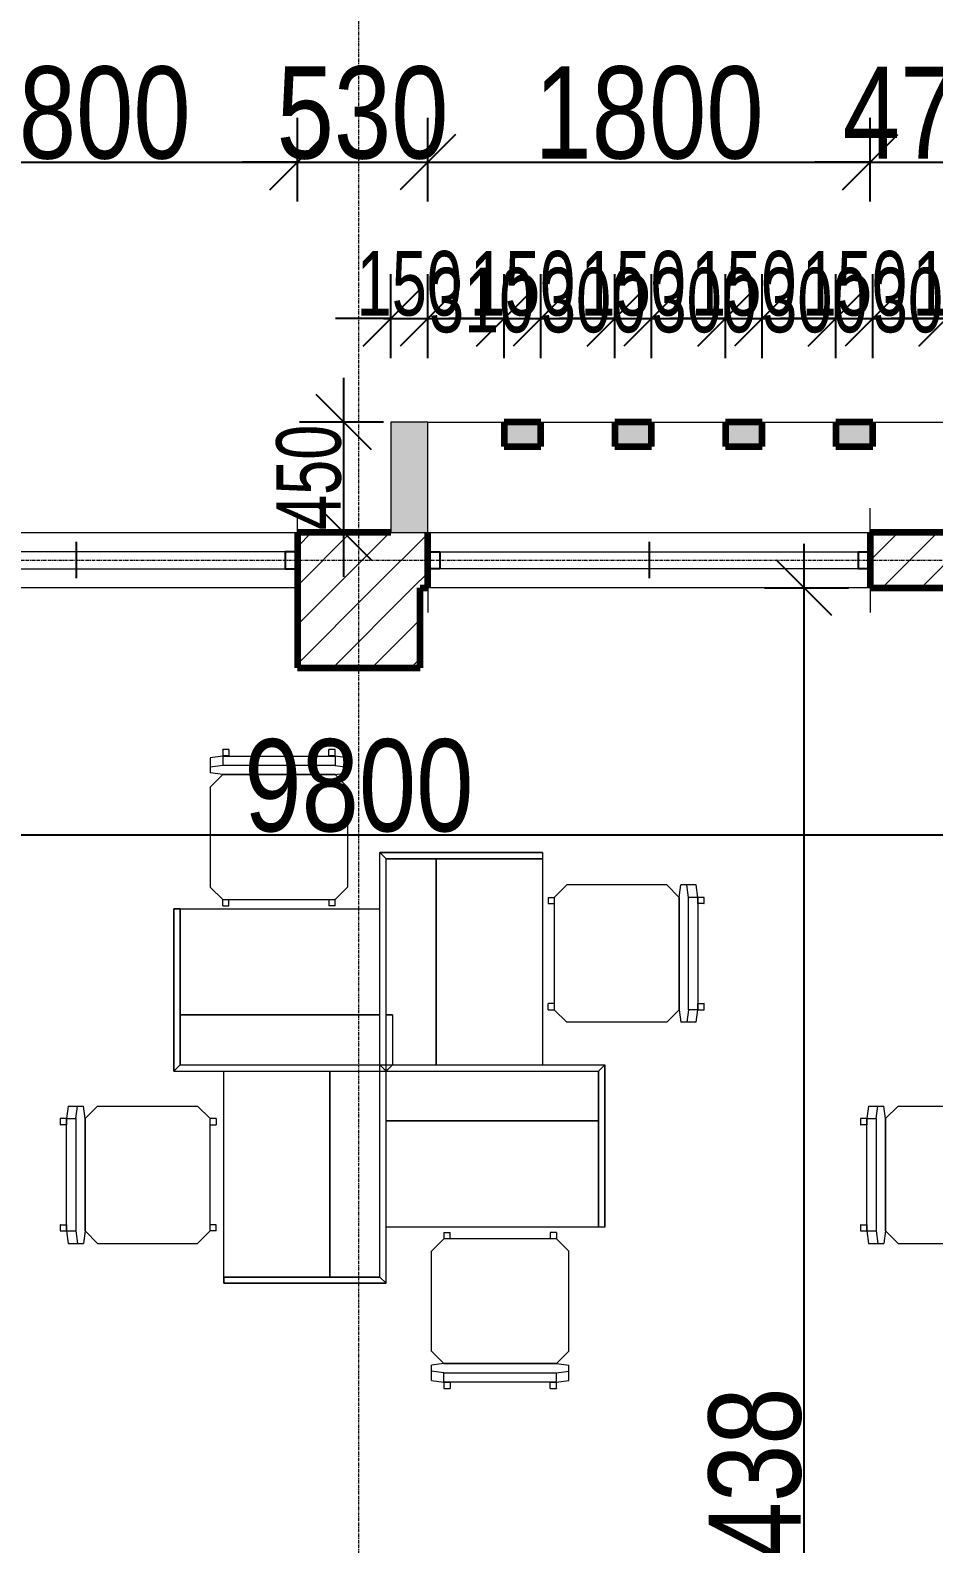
# Model space of a CAD drawing. Header units: millimetres. Extents: x -35190 to 411743, y -233114 to 23872.
# Drawn here: x 175098 to 178772, y 6961 to 13118 of the extents above; entities that cross this region are included whole.
import ezdxf

# ---------------------------------------------------------------- set-up
doc = ezdxf.new("R2010")
doc.units = ezdxf.units.MM
doc.linetypes.add('Grid Line', pattern=[22.225, 12.7, -3.175, 3.175, -3.175])
for name, color, linetype, lineweight in [('A-ANNO-DIMS', 211, 'Continuous', 9), ('A-DETL-GENF', 92, 'Continuous', 18), ('A-DETL-THIN', 151, 'Continuous', 18), ('A-GLAZ', 151, 'Continuous', 18), ('A-WALL', 113, 'Continuous', 18), ('A-WALL-PATT', 111, 'Continuous', 18), ('G-IMPT', 8, 'Continuous', 18), ('I-FURN', 30, 'Continuous', 18), ('S-GRID', 1, 'Continuous', 9)]:
    doc.layers.add(name, color=color, linetype=linetype, lineweight=lineweight)
doc.styles.add('Arial_3', font='arial.ttf', dxfattribs={"width": 0.8, "height": 375})
doc.styles.add('Arial_8', font='arial.ttf', dxfattribs={"width": 0.7, "height": 262.5})
doc.dimstyles.new('main_4_5mm', dxfattribs={"dimscale": 304.8, "dimtxt": 382.597275, "dimasz": 0.738189, "dimexe": 0.590551, "dimexo": 0.0625, "dimgap": 0.024606, "dimtad": 1, "dimdec": 0, "dimzin": 0, "dimdsep": 46, "dimtxsty": 'Arial_3', "dimblk1": 'OBLIQUE', "dimblk2": 'OBLIQUE', "dimsah": 1, "dimcen": 0.09, "dimdle": 0.590551, "dimazin": 0, "dimtfac": 1, "dimtdec": 4, "dimtix": 1, "dimtmove": 0, "dimatfit": 3, "dimfxl": 0.590551, "dimfxlon": 1, "dimtvp": 1, "dimtolj": 1, "dimtzin": 0, "dimarcsym": 2})
doc.dimstyles.new('main_4_5mm_2', dxfattribs={"dimscale": 304.8, "dimtxt": 382.597275, "dimasz": 0.738189, "dimexe": 0.590551, "dimexo": 0.0625, "dimgap": 0.024606, "dimtad": 1, "dimdec": 0, "dimzin": 0, "dimdsep": 46, "dimtxsty": 'Arial_3', "dimblk1": 'OBLIQUE', "dimblk2": 'OBLIQUE', "dimsah": 1, "dimcen": 0.09, "dimdle": 0.590551, "dimazin": 0, "dimtfac": 1, "dimtdec": 4, "dimtix": 1, "dimtmove": 0, "dimatfit": 3, "dimfxl": 0.590551, "dimfxlon": 1, "dimtvp": 1, "dimtolj": 1, "dimtzin": 0, "dimarcsym": 2})
doc.dimstyles.new('small_3_0mm', dxfattribs={"dimscale": 304.8, "dimtxt": 191.298637, "dimasz": 0.738189, "dimexe": 0.590551, "dimexo": 0.0625, "dimgap": 0.024606, "dimtad": 1, "dimdec": 0, "dimzin": 0, "dimdsep": 46, "dimtxsty": 'Arial_8', "dimblk1": 'OBLIQUE', "dimblk2": 'OBLIQUE', "dimsah": 1, "dimcen": 0.09, "dimdle": 0.590551, "dimazin": 0, "dimtfac": 1, "dimtdec": 4, "dimtix": 1, "dimtmove": 0, "dimatfit": 3, "dimfxl": 0.590551, "dimfxlon": 1, "dimtvp": 1, "dimtolj": 1, "dimtzin": 0, "dimarcsym": 2})
doc.dimstyles.new('small_3_0mm_1', dxfattribs={"dimscale": 304.8, "dimtxt": 191.298637, "dimasz": 0.738189, "dimexe": 0.590551, "dimexo": 0.0625, "dimgap": 0.024606, "dimtad": 1, "dimdec": 0, "dimzin": 0, "dimdsep": 46, "dimtxsty": 'Arial_8', "dimblk1": 'OBLIQUE', "dimblk2": 'OBLIQUE', "dimsah": 1, "dimcen": 0.09, "dimdle": 0.590551, "dimazin": 0, "dimtfac": 1, "dimtdec": 4, "dimtix": 1, "dimtmove": 1, "dimatfit": 3, "dimfxl": 0.590551, "dimfxlon": 1, "dimtvp": 1, "dimtolj": 1, "dimtzin": 0, "dimarcsym": 2})
pattern_1 = [(45, (140110.45, -3260.38), (-79.5495, 79.5495), [])]

# ---------------------------------------------------------------- blocks, each defined once
blk = doc.blocks.new('Sliding - 2L - SL1_8 X 1_8-V4-FIRST FLOOR')
at = {"layer": 'A-GLAZ'}
for p, q in [((-573.8, 112.5), (-573.8, 212.5)), ((1226.2, 112.5), (1226.2, 212.5)), ((1176.2, 35), (-523.8, 35)), ((-523.8, -35), (1176.2, -35)), ((-573.8, -112.5), (-573.8, -192.5)), ((1226.2, -112.5), (1226.2, -212.5))]:
    blk.add_line(p, q, dxfattribs=at)
at = {"layer": 'A-GLAZ', "lineweight": 25}
for p, q in [((326.2, -75), (326.2, 72.5)), ((-523.8, 35), (-573.8, 35)), ((-523.8, -35), (-523.8, 35)), ((1226.2, 35), (1176.2, 35)), ((1176.2, -35), (1176.2, 35)), ((-573.8, -35), (-523.8, -35)), ((1176.2, -35), (1226.2, -35))]:
    blk.add_line(p, q, dxfattribs=at)
blk = doc.blocks.new('Sliding - 2L - SL1_8 X 1_8-V11-FIRST FLOOR')
at = {"layer": 'A-GLAZ'}
for p, q in [((1226.2, 112.5), (1226.2, 212.5)), ((-523.8, 35), (1176.2, 35)), ((1176.2, -35), (-523.8, -35)), ((-573.8, -112.5), (-573.8, -212.5)), ((1226.2, -112.5), (1226.2, -212.5))]:
    blk.add_line(p, q, dxfattribs=at)
at = {"layer": 'A-GLAZ', "lineweight": 25}
for p, q in [((326.2, 75), (326.2, -72.5)), ((-573.8, 35), (-523.8, 35)), ((-523.8, 35), (-523.8, -35)), ((1176.2, 35), (1226.2, 35)), ((1176.2, 35), (1176.2, -35)), ((-523.8, -35), (-573.8, -35)), ((1226.2, -35), (1176.2, -35))]:
    blk.add_line(p, q, dxfattribs=at)
blk = doc.blocks.new('Armless_Chair_987 - 12ZSTG19_dwg-581259-FIRST FLOOR')
at = {"layer": 'G-IMPT', "lineweight": 9}
for p, q in [((-583.6, 228.6), (-576.8, 279.4)), ((-576.8, 279.4), (-575.2, 279.4)), ((-576.8, 279.4), (-539, 279.4)), ((-545.8, 228.6), (-539, 279.4)), ((-539, 279.4), (-515.2, 279.4)), ((-508.3, 228.6), (-515.2, 279.4)), ((-457.2, 279.4), (-508, 228.6)), ((-457.2, 279.4), (-50.8, 279.4)), ((-50.8, 279.4), (0, 228.6)), ((-608, 228.6), (-609.6, 228.6)), ((-609.6, 203.2), (-609.6, 228.6)), ((-609.6, 228.6), (-584.2, 228.6)), ((-608, 203.2), (-609.6, 203.2)), ((-609.6, 203.2), (-584.2, 203.2)), ((-584.2, 203.2), (-584.2, 228.6)), ((-583.6, 228.6), (-583.6, -228.6)), ((-583.6, 228.6), (-545.8, 228.6)), ((-545.8, -228.6), (-545.8, 228.6)), ((-508.3, -228.6), (-508.3, 228.6)), ((-508, 228.6), (-508, -228.6)), ((25.4, 228.6), (0, 228.6)), ((0, 228.6), (0, -228.6)), ((25.4, 203.2), (0, 203.2)), ((25.4, 228.6), (25.4, 203.2)), ((-609.6, -228.6), (-609.6, -203.2)), ((-584.2, -203.2), (-609.6, -203.2)), ((-609.6, -203.2), (-608, -203.2)), ((-608, -228.6), (-609.6, -228.6)), ((-584.2, -228.6), (-609.6, -228.6)), ((-584.2, -228.6), (-584.2, -203.2)), ((-576.8, -279.4), (-583.6, -228.6)), ((-583.6, -228.6), (-545.8, -228.6)), ((-545.8, -228.6), (-539, -279.4)), ((-508.3, -228.6), (-515.2, -279.4)), ((-508, -228.6), (-457.2, -279.4)), ((0, -228.6), (-50.8, -279.4)), ((0, -203.2), (25.4, -203.2)), ((25.4, -228.6), (0, -228.6)), ((25.4, -228.6), (25.4, -203.2)), ((-576.8, -279.4), (-575.2, -279.4)), ((-576.8, -279.4), (-539, -279.4)), ((-539, -279.4), (-515.2, -279.4)), ((-457.2, -279.4), (-50.8, -279.4))]:
    blk.add_line(p, q, dxfattribs=at)
blk = doc.blocks.new('Armless_Chair_987 - Armless_Chair_987-581879-FIRST FLOOR')
at = {"extrusion": (0, 0, -1), "zscale": -1, "rotation": 180}
blk.add_blockref('Armless_Chair_987 - 12ZSTG19_dwg-581259-FIRST FLOOR', (0, 0), dxfattribs=at)
blk = doc.blocks.new('School04 - 12ZCVC04_dwg-579975-FIRST FLOOR')
at = {"layer": 'G-IMPT', "lineweight": 9}
for p, q in [((228.6, 1498.6), (228.6, 1473.2)), ((228.6, 1498.6), (889, 1498.6)), ((889, 1498.6), (228.6, 1498.6)), ((228.6, 1498.6), (228.6, 1473.2)), ((889, 1498.6), (863.6, 1473.2)), ((863.6, 1473.2), (889, 1498.6)), ((889, 635), (889, 1498.6)), ((889, 635), (889, 1498.6)), ((228.6, 1473.2), (863.6, 1473.2)), ((228.6, 1473.2), (228.6, 635)), ((863.6, 1473.2), (228.6, 1473.2)), ((228.6, 1473.2), (228.6, 635)), ((660.4, 635), (660.4, 1473.2)), ((660.4, 1473.2), (660.4, 635)), ((863.6, 609.6), (863.6, 1473.2)), ((863.6, 609.6), (863.6, 1473.2)), ((1701.8, 1270), (889, 1270)), ((1701.8, 1270), (889, 1270)), ((1701.8, 1270), (1727.2, 1270)), ((1701.8, 1270), (1701.8, 635)), ((1701.8, 635), (1701.8, 1270)), ((1727.2, 1270), (1701.8, 1270)), ((1727.2, 1270), (1727.2, 609.6)), ((1727.2, 609.6), (1727.2, 1270)), ((838.2, 838.2), (863.6, 838.2)), ((863.6, 838.2), (838.2, 838.2)), ((838.2, 838.2), (838.2, 635)), ((889, 838.2), (1701.8, 838.2)), ((1701.8, 838.2), (889, 838.2)), ((838.2, 635), (-25.4, 635)), ((-25.4, -25.4), (-25.4, 635)), ((838.2, 635), (-25.4, 635)), ((-25.4, 635), (0, 609.6)), ((0, 609.6), (-25.4, 635)), ((-25.4, 635), (-25.4, -25.4)), ((1701.8, 635), (838.2, 635)), ((1701.8, 635), (838.2, 635)), ((863.6, 609.6), (838.2, 635)), ((863.6, 609.6), (889, 635)), ((889, -228.6), (889, 635)), ((889, -228.6), (889, 635)), ((1727.2, 609.6), (1701.8, 635)), ((1701.8, 635), (1727.2, 609.6)), ((863.6, 609.6), (0, 609.6)), ((0, -25.4), (0, 609.6)), ((863.6, 609.6), (0, 609.6)), ((0, 609.6), (0, -25.4)), ((1727.2, 609.6), (863.6, 609.6)), ((863.6, -254), (863.6, 609.6)), ((1727.2, 609.6), (863.6, 609.6)), ((863.6, -254), (863.6, 609.6)), ((1092.2, 609.6), (1092.2, -228.6)), ((1092.2, -228.6), (1092.2, 609.6)), ((1524, -228.6), (1524, 609.6)), ((1524, -228.6), (1524, 609.6)), ((863.6, 406.4), (0, 406.4)), ((0, 406.4), (863.6, 406.4)), ((-25.4, -25.4), (0, -25.4)), ((-25.4, -25.4), (0, -25.4)), ((0, -25.4), (863.6, -25.4)), ((0, -25.4), (863.6, -25.4)), ((863.6, -254), (889, -228.6)), ((889, -228.6), (863.6, -254)), ((1524, -228.6), (889, -228.6)), ((889, -228.6), (1524, -228.6)), ((1524, -228.6), (1524, -254)), ((1524, -254), (1524, -228.6)), ((1524, -254), (863.6, -254)), ((863.6, -254), (1524, -254))]:
    blk.add_line(p, q, dxfattribs=at)
blk = doc.blocks.new('School04 - School04-586054-FIRST FLOOR')
at = {"extrusion": (0, 0, -1), "zscale": -1, "rotation": 180}
blk.add_blockref('School04 - 12ZCVC04_dwg-579975-FIRST FLOOR', (0, 0), dxfattribs=at)
blk = doc.blocks.new('_Oblique')
at = {"color": 0, "linetype": 'ByBlock', "lineweight": -2}
blk.add_line((-0.5, -0.5), (0.5, 0.5), dxfattribs=at)
blk = doc.blocks.new('*D3774')
at = {"layer": 'A-ANNO-DIMS', "color": 0, "lineweight": -2, "transparency": 16777216}
for p, q in [((174384.4, 12421.1), (174384.4, 12762)), ((176184.4, 12421.1), (176184.4, 12762)), ((174204.4, 12582), (176364.4, 12582))]:
    blk.add_line(p, q, dxfattribs=at)
at = {"layer": 'Defpoints', "color": 0, "transparency": 16777216}
for p in [(176184.4, 12582), (174384.4, 12402), (176184.4, 12402)]:
    blk.add_point(p, dxfattribs=at)
at = {"layer": 'A-ANNO-DIMS', "color": 0, "lineweight": -2, "transparency": 16777216, "xscale": 224.9999999999999, "yscale": 224.9999999999999, "zscale": 224.9999999999999, "rotation": 180}
blk.add_blockref('_Oblique', (174384.4, 12582), dxfattribs=at)
at = {"layer": 'A-ANNO-DIMS', "color": 0, "lineweight": -2, "transparency": 16777216, "xscale": 224.9999999999999, "yscale": 224.9999999999999, "zscale": 224.9999999999999}
blk.add_blockref('_Oblique', (176184.4, 12582), dxfattribs=at)
at = {"layer": 'A-ANNO-DIMS', "color": 0, "transparency": 16777216, "insert": (175284.4, 12781), "char_height": 375, "width": 1101.88, "attachment_point": 5, "style": 'Arial_3'}
blk.add_mtext('\\A1;1800', dxfattribs=at)
blk = doc.blocks.new('*D3775')
at = {"layer": 'A-ANNO-DIMS', "color": 0, "lineweight": -2, "transparency": 16777216}
for p, q in [((176184.4, 12421.1), (176184.4, 12762)), ((176714.4, 12421.1), (176714.4, 12762)), ((176184.4, 12582), (175959.4, 12582)), ((176184.4, 12582), (176714.4, 12582)), ((176714.4, 12582), (176939.4, 12582))]:
    blk.add_line(p, q, dxfattribs=at)
at = {"layer": 'Defpoints', "color": 0, "transparency": 16777216}
for p in [(176714.4, 12582), (176184.4, 12402), (176714.4, 12402)]:
    blk.add_point(p, dxfattribs=at)
at = {"layer": 'A-ANNO-DIMS', "color": 0, "lineweight": -2, "transparency": 16777216, "xscale": 224.9999999999999, "yscale": 224.9999999999999, "zscale": 224.9999999999999}
blk.add_blockref('_Oblique', (176184.4, 12582), dxfattribs=at)
at = {"layer": 'A-ANNO-DIMS', "color": 0, "lineweight": -2, "transparency": 16777216, "xscale": 224.9999999999999, "yscale": 224.9999999999999, "zscale": 224.9999999999999, "rotation": 180}
blk.add_blockref('_Oblique', (176714.4, 12582), dxfattribs=at)
at = {"layer": 'A-ANNO-DIMS', "color": 0, "transparency": 16777216, "insert": (176449.4, 12781.1), "char_height": 375, "width": 826.41, "attachment_point": 5, "style": 'Arial_3'}
blk.add_mtext('\\A1;530', dxfattribs=at)
blk = doc.blocks.new('*D3776')
at = {"layer": 'A-ANNO-DIMS', "color": 0, "lineweight": -2, "transparency": 16777216}
for p, q in [((176714.4, 12421.1), (176714.4, 12762)), ((178514.4, 12421.1), (178514.4, 12762)), ((176534.4, 12582), (178694.4, 12582))]:
    blk.add_line(p, q, dxfattribs=at)
at = {"layer": 'Defpoints', "color": 0, "transparency": 16777216}
for p in [(178514.4, 12582), (176714.4, 12402), (178514.4, 12402)]:
    blk.add_point(p, dxfattribs=at)
at = {"layer": 'A-ANNO-DIMS', "color": 0, "lineweight": -2, "transparency": 16777216, "xscale": 224.9999999999999, "yscale": 224.9999999999999, "zscale": 224.9999999999999, "rotation": 180}
blk.add_blockref('_Oblique', (176714.4, 12582), dxfattribs=at)
at = {"layer": 'A-ANNO-DIMS', "color": 0, "lineweight": -2, "transparency": 16777216, "xscale": 224.9999999999999, "yscale": 224.9999999999999, "zscale": 224.9999999999999}
blk.add_blockref('_Oblique', (178514.4, 12582), dxfattribs=at)
at = {"layer": 'A-ANNO-DIMS', "color": 0, "transparency": 16777216, "insert": (177614.4, 12781), "char_height": 375, "width": 1101.88, "attachment_point": 5, "style": 'Arial_3'}
blk.add_mtext('\\A1;1800', dxfattribs=at)
blk = doc.blocks.new('*D3777')
at = {"layer": 'A-ANNO-DIMS', "color": 0, "lineweight": -2, "transparency": 16777216}
for p, q in [((178514.4, 12421.1), (178514.4, 12762)), ((178989.4, 12421.1), (178989.4, 12762)), ((178514.4, 12582), (178289.4, 12582)), ((178514.4, 12582), (178989.4, 12582)), ((178989.4, 12582), (179214.4, 12582))]:
    blk.add_line(p, q, dxfattribs=at)
at = {"layer": 'Defpoints', "color": 0, "transparency": 16777216}
for p in [(178989.4, 12582), (178514.4, 12402), (178989.4, 12402)]:
    blk.add_point(p, dxfattribs=at)
at = {"layer": 'A-ANNO-DIMS', "color": 0, "lineweight": -2, "transparency": 16777216, "xscale": 224.9999999999999, "yscale": 224.9999999999999, "zscale": 224.9999999999999}
blk.add_blockref('_Oblique', (178514.4, 12582), dxfattribs=at)
at = {"layer": 'A-ANNO-DIMS', "color": 0, "lineweight": -2, "transparency": 16777216, "xscale": 224.9999999999999, "yscale": 224.9999999999999, "zscale": 224.9999999999999, "rotation": 180}
blk.add_blockref('_Oblique', (178989.4, 12582), dxfattribs=at)
at = {"layer": 'A-ANNO-DIMS', "color": 0, "transparency": 16777216, "insert": (178751.9, 12780.2), "char_height": 375, "width": 826.41, "attachment_point": 5, "style": 'Arial_3'}
blk.add_mtext('\\A1;475', dxfattribs=at)
blk = doc.blocks.new('*D3829')
at = {"layer": 'A-ANNO-DIMS', "color": 0, "lineweight": -2, "transparency": 16777216}
for p, q in [((171534.4, 10006), (171534.4, 9665)), ((181334.4, 10006), (181334.4, 9665)), ((171354.4, 9845), (181514.4, 9845))]:
    blk.add_line(p, q, dxfattribs=at)
at = {"layer": 'Defpoints', "color": 0, "transparency": 16777216}
for p in [(171534.4, 10025), (181334.4, 10025), (181334.4, 9845)]:
    blk.add_point(p, dxfattribs=at)
at = {"layer": 'A-ANNO-DIMS', "color": 0, "lineweight": -2, "transparency": 16777216, "xscale": 224.9999999999999, "yscale": 224.9999999999999, "zscale": 224.9999999999999, "rotation": 180}
blk.add_blockref('_Oblique', (171534.4, 9845), dxfattribs=at)
at = {"layer": 'A-ANNO-DIMS', "color": 0, "lineweight": -2, "transparency": 16777216, "xscale": 224.9999999999999, "yscale": 224.9999999999999, "zscale": 224.9999999999999}
blk.add_blockref('_Oblique', (181334.4, 9845), dxfattribs=at)
at = {"layer": 'A-ANNO-DIMS', "color": 0, "transparency": 16777216, "insert": (176434.4, 10044), "char_height": 375, "width": 1101.88, "attachment_point": 5, "style": 'Arial_3'}
blk.add_mtext('\\A1;9800', dxfattribs=at)
blk = doc.blocks.new('*D4119')
at = {"layer": 'A-ANNO-DIMS', "color": 0, "lineweight": -2, "transparency": 16777216}
for p, q in [((176564.4, 11784.6), (176564.4, 12125.5)), ((176714.4, 11784.6), (176714.4, 12125.5)), ((176564.4, 11945.5), (176339.4, 11945.5)), ((176564.4, 11945.5), (176714.4, 11945.5)), ((176714.4, 11945.5), (176939.4, 11945.5))]:
    blk.add_line(p, q, dxfattribs=at)
at = {"layer": 'Defpoints', "color": 0, "transparency": 16777216}
for p in [(176714.4, 11945.5), (176564.4, 11765.5), (176714.4, 11765.5)]:
    blk.add_point(p, dxfattribs=at)
at = {"layer": 'A-ANNO-DIMS', "color": 0, "lineweight": -2, "transparency": 16777216, "xscale": 224.9999999999999, "yscale": 224.9999999999999, "zscale": 224.9999999999999}
blk.add_blockref('_Oblique', (176564.4, 11945.5), dxfattribs=at)
at = {"layer": 'A-ANNO-DIMS', "color": 0, "lineweight": -2, "transparency": 16777216, "xscale": 224.9999999999999, "yscale": 224.9999999999999, "zscale": 224.9999999999999, "rotation": 180}
blk.add_blockref('_Oblique', (176714.4, 11945.5), dxfattribs=at)
at = {"layer": 'A-ANNO-DIMS', "color": 0, "transparency": 16777216, "insert": (176639.4, 12087), "char_height": 262.5, "width": 360.23, "attachment_point": 5, "style": 'Arial_8'}
blk.add_mtext('\\A1;150', dxfattribs=at)
blk = doc.blocks.new('*D4120')
at = {"layer": 'A-ANNO-DIMS', "color": 0, "lineweight": -2, "transparency": 16777216}
for p, q in [((176714.4, 11784.6), (176714.4, 12125.5)), ((177024.8, 11784.6), (177024.8, 12125.5)), ((176534.4, 11945.5), (177204.8, 11945.5))]:
    blk.add_line(p, q, dxfattribs=at)
at = {"layer": 'Defpoints', "color": 0, "transparency": 16777216}
for p in [(177024.8, 11945.5), (176714.4, 11765.5), (177024.8, 11765.5)]:
    blk.add_point(p, dxfattribs=at)
at = {"layer": 'A-ANNO-DIMS', "color": 0, "lineweight": -2, "transparency": 16777216, "xscale": 224.9999999999999, "yscale": 224.9999999999999, "zscale": 224.9999999999999, "rotation": 180}
blk.add_blockref('_Oblique', (176714.4, 11945.5), dxfattribs=at)
at = {"layer": 'A-ANNO-DIMS', "color": 0, "lineweight": -2, "transparency": 16777216, "xscale": 224.9999999999999, "yscale": 224.9999999999999, "zscale": 224.9999999999999}
blk.add_blockref('_Oblique', (177024.8, 11945.5), dxfattribs=at)
at = {"layer": 'A-ANNO-DIMS', "color": 0, "transparency": 16777216, "insert": (176719.5, 12151.8), "char_height": 262.5, "width": 360.23, "attachment_point": 1, "line_spacing_factor": 0.941778, "style": 'Arial_8'}
blk.add_mtext('\\A1;310', dxfattribs=at)
blk = doc.blocks.new('*D4121')
at = {"layer": 'A-ANNO-DIMS', "color": 0, "lineweight": -2, "transparency": 16777216}
for p, q in [((177024.8, 11784.6), (177024.8, 12125.5)), ((177174.8, 11784.6), (177174.8, 12125.5)), ((177024.8, 11945.5), (176799.8, 11945.5)), ((177024.8, 11945.5), (177174.8, 11945.5)), ((177174.8, 11945.5), (177399.8, 11945.5))]:
    blk.add_line(p, q, dxfattribs=at)
at = {"layer": 'Defpoints', "color": 0, "transparency": 16777216}
for p in [(177174.8, 11945.5), (177024.8, 11765.5), (177174.8, 11765.5)]:
    blk.add_point(p, dxfattribs=at)
at = {"layer": 'A-ANNO-DIMS', "color": 0, "lineweight": -2, "transparency": 16777216, "xscale": 224.9999999999999, "yscale": 224.9999999999999, "zscale": 224.9999999999999}
blk.add_blockref('_Oblique', (177024.8, 11945.5), dxfattribs=at)
at = {"layer": 'A-ANNO-DIMS', "color": 0, "lineweight": -2, "transparency": 16777216, "xscale": 224.9999999999999, "yscale": 224.9999999999999, "zscale": 224.9999999999999, "rotation": 180}
blk.add_blockref('_Oblique', (177174.8, 11945.5), dxfattribs=at)
at = {"layer": 'A-ANNO-DIMS', "color": 0, "transparency": 16777216, "insert": (177099.8, 12087), "char_height": 262.5, "width": 360.23, "attachment_point": 5, "style": 'Arial_8'}
blk.add_mtext('\\A1;150', dxfattribs=at)
blk = doc.blocks.new('*D4122')
at = {"layer": 'A-ANNO-DIMS', "color": 0, "lineweight": -2, "transparency": 16777216}
for p, q in [((177174.8, 11784.6), (177174.8, 12125.5)), ((177474.8, 11784.6), (177474.8, 12125.5)), ((176994.8, 11945.5), (177654.8, 11945.5))]:
    blk.add_line(p, q, dxfattribs=at)
at = {"layer": 'Defpoints', "color": 0, "transparency": 16777216}
for p in [(177474.8, 11945.5), (177174.8, 11765.5), (177474.8, 11765.5)]:
    blk.add_point(p, dxfattribs=at)
at = {"layer": 'A-ANNO-DIMS', "color": 0, "lineweight": -2, "transparency": 16777216, "xscale": 224.9999999999999, "yscale": 224.9999999999999, "zscale": 224.9999999999999, "rotation": 180}
blk.add_blockref('_Oblique', (177174.8, 11945.5), dxfattribs=at)
at = {"layer": 'A-ANNO-DIMS', "color": 0, "lineweight": -2, "transparency": 16777216, "xscale": 224.9999999999999, "yscale": 224.9999999999999, "zscale": 224.9999999999999}
blk.add_blockref('_Oblique', (177474.8, 11945.5), dxfattribs=at)
at = {"layer": 'A-ANNO-DIMS', "color": 0, "transparency": 16777216, "insert": (177174.7, 12151.8), "char_height": 262.5, "width": 360.23, "attachment_point": 1, "line_spacing_factor": 0.941778, "style": 'Arial_8'}
blk.add_mtext('\\A1;300', dxfattribs=at)
blk = doc.blocks.new('*D4123')
at = {"layer": 'A-ANNO-DIMS', "color": 0, "lineweight": -2, "transparency": 16777216}
for p, q in [((177474.8, 11784.6), (177474.8, 12125.5)), ((177624.8, 11784.6), (177624.8, 12125.5)), ((177474.8, 11945.5), (177249.8, 11945.5)), ((177474.8, 11945.5), (177624.8, 11945.5)), ((177624.8, 11945.5), (177849.8, 11945.5))]:
    blk.add_line(p, q, dxfattribs=at)
at = {"layer": 'Defpoints', "color": 0, "transparency": 16777216}
for p in [(177624.8, 11945.5), (177474.8, 11765.5), (177624.8, 11765.5)]:
    blk.add_point(p, dxfattribs=at)
at = {"layer": 'A-ANNO-DIMS', "color": 0, "lineweight": -2, "transparency": 16777216, "xscale": 224.9999999999999, "yscale": 224.9999999999999, "zscale": 224.9999999999999}
blk.add_blockref('_Oblique', (177474.8, 11945.5), dxfattribs=at)
at = {"layer": 'A-ANNO-DIMS', "color": 0, "lineweight": -2, "transparency": 16777216, "xscale": 224.9999999999999, "yscale": 224.9999999999999, "zscale": 224.9999999999999, "rotation": 180}
blk.add_blockref('_Oblique', (177624.8, 11945.5), dxfattribs=at)
at = {"layer": 'A-ANNO-DIMS', "color": 0, "transparency": 16777216, "insert": (177549.8, 12087), "char_height": 262.5, "width": 360.23, "attachment_point": 5, "style": 'Arial_8'}
blk.add_mtext('\\A1;150', dxfattribs=at)
blk = doc.blocks.new('*D4124')
at = {"layer": 'A-ANNO-DIMS', "color": 0, "lineweight": -2, "transparency": 16777216}
for p, q in [((177624.8, 11784.6), (177624.8, 12125.5)), ((177924.8, 11784.6), (177924.8, 12125.5)), ((177444.8, 11945.5), (178104.8, 11945.5))]:
    blk.add_line(p, q, dxfattribs=at)
at = {"layer": 'Defpoints', "color": 0, "transparency": 16777216}
for p in [(177924.8, 11945.5), (177624.8, 11765.5), (177924.8, 11765.5)]:
    blk.add_point(p, dxfattribs=at)
at = {"layer": 'A-ANNO-DIMS', "color": 0, "lineweight": -2, "transparency": 16777216, "xscale": 224.9999999999999, "yscale": 224.9999999999999, "zscale": 224.9999999999999, "rotation": 180}
blk.add_blockref('_Oblique', (177624.8, 11945.5), dxfattribs=at)
at = {"layer": 'A-ANNO-DIMS', "color": 0, "lineweight": -2, "transparency": 16777216, "xscale": 224.9999999999999, "yscale": 224.9999999999999, "zscale": 224.9999999999999}
blk.add_blockref('_Oblique', (177924.8, 11945.5), dxfattribs=at)
at = {"layer": 'A-ANNO-DIMS', "color": 0, "transparency": 16777216, "insert": (177624.7, 12151.8), "char_height": 262.5, "width": 360.23, "attachment_point": 1, "line_spacing_factor": 0.941778, "style": 'Arial_8'}
blk.add_mtext('\\A1;300', dxfattribs=at)
blk = doc.blocks.new('*D4125')
at = {"layer": 'A-ANNO-DIMS', "color": 0, "lineweight": -2, "transparency": 16777216}
for p, q in [((177924.8, 11784.6), (177924.8, 12125.5)), ((178074.8, 11784.6), (178074.8, 12125.5)), ((177924.8, 11945.5), (177699.8, 11945.5)), ((177924.8, 11945.5), (178074.8, 11945.5)), ((178074.8, 11945.5), (178299.8, 11945.5))]:
    blk.add_line(p, q, dxfattribs=at)
at = {"layer": 'Defpoints', "color": 0, "transparency": 16777216}
for p in [(178074.8, 11945.5), (177924.8, 11765.5), (178074.8, 11765.5)]:
    blk.add_point(p, dxfattribs=at)
at = {"layer": 'A-ANNO-DIMS', "color": 0, "lineweight": -2, "transparency": 16777216, "xscale": 224.9999999999999, "yscale": 224.9999999999999, "zscale": 224.9999999999999}
blk.add_blockref('_Oblique', (177924.8, 11945.5), dxfattribs=at)
at = {"layer": 'A-ANNO-DIMS', "color": 0, "lineweight": -2, "transparency": 16777216, "xscale": 224.9999999999999, "yscale": 224.9999999999999, "zscale": 224.9999999999999, "rotation": 180}
blk.add_blockref('_Oblique', (178074.8, 11945.5), dxfattribs=at)
at = {"layer": 'A-ANNO-DIMS', "color": 0, "transparency": 16777216, "insert": (177999.8, 12087), "char_height": 262.5, "width": 360.23, "attachment_point": 5, "style": 'Arial_8'}
blk.add_mtext('\\A1;150', dxfattribs=at)
blk = doc.blocks.new('*D4126')
at = {"layer": 'A-ANNO-DIMS', "color": 0, "lineweight": -2, "transparency": 16777216}
for p, q in [((178074.8, 11784.6), (178074.8, 12125.5)), ((178374.8, 11784.6), (178374.8, 12125.5)), ((177894.8, 11945.5), (178554.8, 11945.5))]:
    blk.add_line(p, q, dxfattribs=at)
at = {"layer": 'Defpoints', "color": 0, "transparency": 16777216}
for p in [(178374.8, 11945.5), (178074.8, 11765.5), (178374.8, 11765.5)]:
    blk.add_point(p, dxfattribs=at)
at = {"layer": 'A-ANNO-DIMS', "color": 0, "lineweight": -2, "transparency": 16777216, "xscale": 224.9999999999999, "yscale": 224.9999999999999, "zscale": 224.9999999999999, "rotation": 180}
blk.add_blockref('_Oblique', (178074.8, 11945.5), dxfattribs=at)
at = {"layer": 'A-ANNO-DIMS', "color": 0, "lineweight": -2, "transparency": 16777216, "xscale": 224.9999999999999, "yscale": 224.9999999999999, "zscale": 224.9999999999999}
blk.add_blockref('_Oblique', (178374.8, 11945.5), dxfattribs=at)
at = {"layer": 'A-ANNO-DIMS', "color": 0, "transparency": 16777216, "insert": (178074.7, 12151.8), "char_height": 262.5, "width": 360.23, "attachment_point": 1, "line_spacing_factor": 0.941778, "style": 'Arial_8'}
blk.add_mtext('\\A1;300', dxfattribs=at)
blk = doc.blocks.new('*D4127')
at = {"layer": 'A-ANNO-DIMS', "color": 0, "lineweight": -2, "transparency": 16777216}
for p, q in [((178374.8, 11784.6), (178374.8, 12125.5)), ((178524.8, 11784.6), (178524.8, 12125.5)), ((178374.8, 11945.5), (178149.8, 11945.5)), ((178374.8, 11945.5), (178524.8, 11945.5)), ((178524.8, 11945.5), (178749.8, 11945.5))]:
    blk.add_line(p, q, dxfattribs=at)
at = {"layer": 'Defpoints', "color": 0, "transparency": 16777216}
for p in [(178524.8, 11945.5), (178374.8, 11765.5), (178524.8, 11765.5)]:
    blk.add_point(p, dxfattribs=at)
at = {"layer": 'A-ANNO-DIMS', "color": 0, "lineweight": -2, "transparency": 16777216, "xscale": 224.9999999999999, "yscale": 224.9999999999999, "zscale": 224.9999999999999}
blk.add_blockref('_Oblique', (178374.8, 11945.5), dxfattribs=at)
at = {"layer": 'A-ANNO-DIMS', "color": 0, "lineweight": -2, "transparency": 16777216, "xscale": 224.9999999999999, "yscale": 224.9999999999999, "zscale": 224.9999999999999, "rotation": 180}
blk.add_blockref('_Oblique', (178524.8, 11945.5), dxfattribs=at)
at = {"layer": 'A-ANNO-DIMS', "color": 0, "transparency": 16777216, "insert": (178449.8, 12087), "char_height": 262.5, "width": 360.23, "attachment_point": 5, "style": 'Arial_8'}
blk.add_mtext('\\A1;150', dxfattribs=at)
blk = doc.blocks.new('*D4128')
at = {"layer": 'A-ANNO-DIMS', "color": 0, "lineweight": -2, "transparency": 16777216}
for p, q in [((178524.8, 11784.6), (178524.8, 12125.5)), ((178824.8, 11784.6), (178824.8, 12125.5)), ((178344.8, 11945.5), (179004.8, 11945.5))]:
    blk.add_line(p, q, dxfattribs=at)
at = {"layer": 'Defpoints', "color": 0, "transparency": 16777216}
for p in [(178824.8, 11945.5), (178524.8, 11765.5), (178824.8, 11765.5)]:
    blk.add_point(p, dxfattribs=at)
at = {"layer": 'A-ANNO-DIMS', "color": 0, "lineweight": -2, "transparency": 16777216, "xscale": 224.9999999999999, "yscale": 224.9999999999999, "zscale": 224.9999999999999, "rotation": 180}
blk.add_blockref('_Oblique', (178524.8, 11945.5), dxfattribs=at)
at = {"layer": 'A-ANNO-DIMS', "color": 0, "lineweight": -2, "transparency": 16777216, "xscale": 224.9999999999999, "yscale": 224.9999999999999, "zscale": 224.9999999999999}
blk.add_blockref('_Oblique', (178824.8, 11945.5), dxfattribs=at)
at = {"layer": 'A-ANNO-DIMS', "color": 0, "transparency": 16777216, "insert": (178524.7, 12151.8), "char_height": 262.5, "width": 360.23, "attachment_point": 1, "line_spacing_factor": 0.941778, "style": 'Arial_8'}
blk.add_mtext('\\A1;300', dxfattribs=at)
blk = doc.blocks.new('*D4129')
at = {"layer": 'A-ANNO-DIMS', "color": 0, "lineweight": -2, "transparency": 16777216}
for p, q in [((178824.8, 11784.6), (178824.8, 12125.5)), ((178974.8, 11784.6), (178974.8, 12125.5)), ((178824.8, 11945.5), (178599.8, 11945.5)), ((178824.8, 11945.5), (178974.8, 11945.5)), ((178974.8, 11945.5), (179199.8, 11945.5))]:
    blk.add_line(p, q, dxfattribs=at)
at = {"layer": 'Defpoints', "color": 0, "transparency": 16777216}
for p in [(178974.8, 11945.5), (178824.8, 11765.5), (178974.8, 11765.5)]:
    blk.add_point(p, dxfattribs=at)
at = {"layer": 'A-ANNO-DIMS', "color": 0, "lineweight": -2, "transparency": 16777216, "xscale": 224.9999999999999, "yscale": 224.9999999999999, "zscale": 224.9999999999999}
blk.add_blockref('_Oblique', (178824.8, 11945.5), dxfattribs=at)
at = {"layer": 'A-ANNO-DIMS', "color": 0, "lineweight": -2, "transparency": 16777216, "xscale": 224.9999999999999, "yscale": 224.9999999999999, "zscale": 224.9999999999999, "rotation": 180}
blk.add_blockref('_Oblique', (178974.8, 11945.5), dxfattribs=at)
at = {"layer": 'A-ANNO-DIMS', "color": 0, "transparency": 16777216, "insert": (178899.8, 12087), "char_height": 262.5, "width": 360.23, "attachment_point": 5, "style": 'Arial_8'}
blk.add_mtext('\\A1;150', dxfattribs=at)
blk = doc.blocks.new('*D4147')
at = {"layer": 'A-ANNO-DIMS', "color": 0, "lineweight": -2, "transparency": 16777216}
for p, q in [((178245.7, 3231.8), (178245.7, 11029.3)), ((178084.7, 10849.3), (178425.7, 10849.3)), ((178084.7, 3411.8), (178425.7, 3411.8))]:
    blk.add_line(p, q, dxfattribs=at)
at = {"layer": 'Defpoints', "color": 0, "transparency": 16777216}
for p in [(178065.7, 10849.3), (178245.7, 10849.3), (178065.7, 3411.8)]:
    blk.add_point(p, dxfattribs=at)
at = {"layer": 'A-ANNO-DIMS', "color": 0, "lineweight": -2, "transparency": 16777216, "xscale": 224.9999999999999, "yscale": 224.9999999999999, "zscale": 224.9999999999999}
for p, rotation in [((178245.7, 10849.3), 90), ((178245.7, 3411.8), 270)]:
    blk.add_blockref('_Oblique', p, dxfattribs=dict(at, rotation=rotation))
at = {"layer": 'A-ANNO-DIMS', "color": 0, "transparency": 16777216, "insert": (178046.6, 7130.5), "char_height": 375, "width": 1101.88, "attachment_point": 5, "rotation": 90, "style": 'Arial_3'}
blk.add_mtext('\\A1;7438', dxfattribs=at)
blk = doc.blocks.new('*D4179')
at = {"layer": 'A-ANNO-DIMS', "color": 0, "lineweight": -2, "transparency": 16777216}
for p, q in [((176373, 10894.3), (176373, 11704.3)), ((176534, 11524.3), (176193, 11524.3)), ((176212.1, 11074.3), (176553, 11074.3))]:
    blk.add_line(p, q, dxfattribs=at)
at = {"layer": 'Defpoints', "color": 0, "transparency": 16777216}
for p in [(176373, 11524.3), (176553, 11524.3), (176193, 11074.3)]:
    blk.add_point(p, dxfattribs=at)
at = {"layer": 'A-ANNO-DIMS', "color": 0, "lineweight": -2, "transparency": 16777216, "xscale": 224.9999999999999, "yscale": 224.9999999999999, "zscale": 224.9999999999999}
for p, rotation in [((176373, 11524.3), 90), ((176373, 11074.3), 270)]:
    blk.add_blockref('_Oblique', p, dxfattribs=dict(at, rotation=rotation))
at = {"layer": 'A-ANNO-DIMS', "color": 0, "transparency": 16777216, "insert": (176231.5, 11299.3), "char_height": 262.5, "width": 360.23, "attachment_point": 5, "rotation": 90, "style": 'Arial_8'}
blk.add_mtext('\\A1;450', dxfattribs=at)

msp = doc.modelspace()

# ---------------------------------------------------------------- hatches: boundary and pattern name
at = {"layer": 'A-DETL-GENF'}
h = msp.add_hatch(color=1, dxfattribs=at)
h.paths.add_polyline_path([(129284.4, -12125.7), (129284.4, -11900.7), (128384.4, -11900.7), (128384.4, -12125.7)])
h.paths.add_polyline_path([(182459.4, -12125.7), (182459.4, -11900.7), (181559.4, -11900.7), (181559.4, -12125.7), (182138.2, -12125.7)])
h.paths.add_polyline_path([(129609.4, -3475.7), (130809.4, -3475.7), (130809.4, -3250.7), (129609.4, -3250.7), (129609.4, -3448.4)])
h.paths.add_polyline_path([(180034.2, -3475.7), (181234.2, -3475.7), (181234.2, -3250.7), (180034.2, -3250.7), (180034.2, -3293)])
h.paths.add_polyline_path([(129284.4, 4202.3), (129284.4, 4352.3), (128834.4, 4352.3), (128834.4, 4202.3)])
h.paths.add_polyline_path([(181559.4, 4301.3), (182009.4, 4301.3), (182009.4, 4451.3), (181559.4, 4451.3)])
h.paths.add_polyline_path([(128834.4, 6451.3), (129284.4, 6451.3), (129284.4, 6551.3), (128834.4, 6551.3), (128834.4, 6452.3)])
h.paths.add_polyline_path([(181559.4, 6551.3), (182009.4, 6551.3), (182009.4, 6651.3), (181559.4, 6651.3)])
h.paths.add_polyline_path([(128834.4, 7170.3), (129284.4, 7170.3), (129284.4, 7270.3), (128834.4, 7270.3)])
h.paths.add_polyline_path([(182009.4, 7270.3), (182009.4, 7370.3), (181559.4, 7370.3), (181559.4, 7270.3)])
h.paths.add_polyline_path([(129284.4, 9372.3), (129284.4, 9522.3), (128834.4, 9522.3), (128834.4, 9372.3)])
h.paths.add_polyline_path([(181559.4, 9470.3), (182009.4, 9470.3), (182009.4, 9620.3), (181559.4, 9620.3)])
h.paths.add_polyline_path([(129829.4, 11074.3), (129829.4, 11524.3), (129679.4, 11524.3), (129679.4, 11074.3)])
h.paths.add_polyline_path([(132029.4, 11074.3), (132029.4, 11524.3), (131929.4, 11524.3), (131929.4, 11074.3)])
h.paths.add_polyline_path([(132359.4, 11074.3), (132359.4, 11524.3), (132259.4, 11524.3), (132259.4, 11074.3)])
h.paths.add_polyline_path([(134159.4, 11074.3), (134309.4, 11074.3), (134309.4, 11524.3), (134159.4, 11524.3), (134159.4, 11420.5)])
h.paths.add_polyline_path([(181089.4, 11074.3), (181239.4, 11074.3), (181239.4, 11524.3), (181089.4, 11524.3)])
h.paths.add_polyline_path([(176564.4, 11074.3), (176714.4, 11074.3), (176714.4, 11524.3), (176564.4, 11524.3)])
at = {"layer": 'A-WALL-PATT'}
for points in [[(177024.8, 11424.3), (177174.8, 11424.3), (177174.8, 11524.3), (177024.8, 11524.3)], [(177474.8, 11424.3), (177624.8, 11424.3), (177624.8, 11524.3), (177474.8, 11524.3)], [(177924.8, 11424.3), (178074.8, 11424.3), (178074.8, 11524.3), (177924.8, 11524.3)], [(178514.4, 11424.3), (178524.8, 11424.3), (178524.8, 11524.3), (178374.8, 11524.3), (178374.8, 11424.3)]]:
    msp.add_hatch(color=1, dxfattribs=at).paths.add_polyline_path(points)
h = msp.add_hatch(dxfattribs=at)
h.set_pattern_fill('FP_1', color=256, style=0, pattern_type=2)
h.set_pattern_definition(pattern_1)
h.paths.add_polyline_path([(181089.4, 10849.3), (181334.4, 10849.3), (181334.4, 11074.3), (181089.4, 11074.3)])
h.paths.add_polyline_path([(173954.4, 10849.3), (174384.4, 10849.3), (174384.4, 11074.3), (173954.4, 11074.3)])
h.paths.add_polyline_path([(171854.4, 10849.3), (171854.4, 11074.3), (171534.4, 11074.3), (171534.4, 10849.3), (171831, 10849.3)])
h.paths.add_polyline_path([(178702.5, 10849.3), (178989.4, 10849.3), (178989.4, 11074.3), (178514.4, 11074.3), (178514.4, 10849.3)])
h.paths.add_polyline_path([(176184.4, 10849.3), (176714.4, 10849.3), (176714.4, 11074.3), (176184.4, 11074.3)])
h = msp.add_hatch(dxfattribs=at)
h.set_pattern_fill('FP_1', color=256, style=0, pattern_type=2)
h.set_pattern_definition(pattern_1)
h.paths.add_polyline_path([(176684.4, 10524.3), (176684.4, 10849.3), (176184.4, 10849.3), (176184.4, 10524.3), (176520.2, 10524.3)])

# ---------------------------------------------------------------- linework, layer by layer
at = {"layer": 'A-DETL-THIN'}
for p, q in [((176714.4, 11524.3), (176564.4, 11524.3)), ((176564.4, 11524.3), (176564.4, 11074.3)), ((176714.4, 11074.3), (176714.4, 11524.3)), ((176564.4, 11074.3), (176714.4, 11074.3))]:
    msp.add_line(p, q, dxfattribs=at)
at = {"layer": 'A-DETL-THIN', "color": 1}
for p, q in [((176564.4, 11524.3), (176564.4, 11074.3)), ((176714.4, 11524.3), (182009.4, 11524.3)), ((176714.4, 11074.3), (176714.4, 11524.3))]:
    msp.add_line(p, q, dxfattribs=at)
at = {"layer": 'A-WALL', "lineweight": 140}
for p, q in [((177024.8, 11524.3), (177024.8, 11424.3)), ((177174.8, 11524.3), (177024.8, 11524.3)), ((177174.8, 11424.3), (177174.8, 11524.3)), ((177474.8, 11524.3), (177474.8, 11424.3)), ((177624.8, 11524.3), (177474.8, 11524.3)), ((177624.8, 11424.3), (177624.8, 11524.3)), ((177924.8, 11524.3), (177924.8, 11424.3)), ((178074.8, 11524.3), (177924.8, 11524.3)), ((178074.8, 11424.3), (178074.8, 11524.3)), ((178374.8, 11524.3), (178374.8, 11424.3)), ((178524.8, 11524.3), (178374.8, 11524.3)), ((178524.8, 11424.3), (178524.8, 11524.3)), ((177024.8, 11424.3), (177174.8, 11424.3)), ((177474.8, 11424.3), (177624.8, 11424.3)), ((177924.8, 11424.3), (178074.8, 11424.3)), ((178374.8, 11424.3), (178524.8, 11424.3)), ((176564.4, 11074.3), (176184.4, 11074.3)), ((176184.4, 11074.3), (176184.4, 10524.3)), ((176714.4, 10849.3), (176714.4, 11074.3)), ((178989.4, 11074.3), (178514.4, 11074.3)), ((178514.4, 11074.3), (178514.4, 10849.3)), ((176684.4, 10849.3), (176714.4, 10849.3)), ((176684.4, 10524.3), (176684.4, 10849.3)), ((178514.4, 10849.3), (178989.4, 10849.3)), ((176184.4, 10524.3), (176684.4, 10524.3))]:
    msp.add_line(p, q, dxfattribs=at)
at = {"layer": 'A-WALL'}
for p, q in [((174384.4, 11074.3), (176184.4, 11074.3)), ((176714.4, 11074.3), (178514.4, 11074.3)), ((176184.4, 10849.3), (174384.4, 10849.3)), ((178514.4, 10849.3), (176714.4, 10849.3))]:
    msp.add_line(p, q, dxfattribs=at)
at = {"layer": 'S-GRID', "linetype": 'Grid Line'}
for p, q in [((176434.4, -26662), (176434.4, 15610.8)), ((124075.2, 10961.8), (187181.8, 10961.8))]:
    msp.add_line(p, q, dxfattribs=at)

# ---------------------------------------------------------------- block references
at = {"layer": 'A-GLAZ', "rotation": 180}
msp.add_blockref('Sliding - 2L - SL1_8 X 1_8-V4-FIRST FLOOR', (175610.5, 10961.8), dxfattribs=at)
at = {"layer": 'A-GLAZ'}
msp.add_blockref('Sliding - 2L - SL1_8 X 1_8-V11-FIRST FLOOR', (177288.2, 10961.8), dxfattribs=at)
at = {"layer": 'I-FURN'}
for name, p, rotation in [('Armless_Chair_987 - Armless_Chair_987-581879-FIRST FLOOR', (176109.2, 9581.8), 269.9999999999999), ('School04 - School04-586054-FIRST FLOOR', (177409.2, 8274.3), 180), ('Armless_Chair_987 - Armless_Chair_987-581879-FIRST FLOOR', (177229.2, 9361.8), 180), ('Armless_Chair_987 - Armless_Chair_987-581879-FIRST FLOOR', (177009.2, 8201.8), 89.99999999999982)]:
    msp.add_blockref(name, p, dxfattribs=dict(at, rotation=rotation))
for p in [(175829.2, 8461.8), (179084.4, 8461.8)]:
    msp.add_blockref('Armless_Chair_987 - Armless_Chair_987-581879-FIRST FLOOR', p, dxfattribs=at)

# ---------------------------------------------------------------- dimensions: what is measured, and where the dimension line sits
at = {"layer": 'A-ANNO-DIMS'}
for base, p1, p2, dimstyle, override, picture, middle in [((176184.4, 12582), (174384.4, 12402), (176184.4, 12402), 'main_4_5mm', {"dimpost": '<>', "dimfxl": 1800}, '*D3774', (175284.4, 12781)), ((176714.4, 12582), (176184.4, 12402), (176714.4, 12402), 'main_4_5mm', {"dimpost": '<>', "dimfxl": 530}, '*D3775', (176449.4, 12781.1)), ((178514.4, 12582), (176714.4, 12402), (178514.4, 12402), 'main_4_5mm', {"dimpost": '<>', "dimfxl": 1800}, '*D3776', (177614.4, 12781)), ((178989.4, 12582), (178514.4, 12402), (178989.4, 12402), 'main_4_5mm', {"dimpost": '<>', "dimfxl": 475}, '*D3777', (178751.9, 12780.2)), ((176714.4, 11945.5), (176564.4, 11765.5), (176714.4, 11765.5), 'small_3_0mm', {"dimpost": '<>', "dimfxl": 150}, '*D4119', (176639.4, 12087)), ((177174.8, 11945.5), (177024.8, 11765.5), (177174.8, 11765.5), 'small_3_0mm', {"dimpost": '<>', "dimfxl": 150}, '*D4121', (177099.8, 12087)), ((177624.8, 11945.5), (177474.8, 11765.5), (177624.8, 11765.5), 'small_3_0mm', {"dimpost": '<>', "dimfxl": 150}, '*D4123', (177549.8, 12087)), ((178074.8, 11945.5), (177924.8, 11765.5), (178074.8, 11765.5), 'small_3_0mm', {"dimpost": '<>', "dimfxl": 150}, '*D4125', (177999.8, 12087)), ((178524.8, 11945.5), (178374.8, 11765.5), (178524.8, 11765.5), 'small_3_0mm', {"dimpost": '<>', "dimfxl": 150}, '*D4127', (178449.8, 12087)), ((178974.8, 11945.5), (178824.8, 11765.5), (178974.8, 11765.5), 'small_3_0mm', {"dimpost": '<>', "dimfxl": 150}, '*D4129', (178899.8, 12087)), ((181334.4, 9845), (171534.4, 10025), (181334.4, 10025), 'main_4_5mm', {"dimpost": '<>', "dimfxl": 9800}, '*D3829', (176434.4, 10044))]:
    dim = msp.add_linear_dim(base=base, p1=p1, p2=p2, dimstyle=dimstyle, override=override, dxfattribs=at)
    dim.commit()
    dim.dimension.update_dxf_attribs({"geometry": picture, "text_midpoint": middle})
for base, p1, p2, override, picture, middle in [((177024.8, 11945.5), (176714.4, 11765.5), (177024.8, 11765.5), {"dimpost": '<>', "dimfxl": 310.390896}, '*D4120', (176899.6, 11794.3)), ((177474.8, 11945.5), (177174.8, 11765.5), (177474.8, 11765.5), {"dimpost": '<>', "dimfxl": 300}, '*D4122', (177354.8, 11794.3)), ((177924.8, 11945.5), (177624.8, 11765.5), (177924.8, 11765.5), {"dimpost": '<>', "dimfxl": 300}, '*D4124', (177804.8, 11794.3)), ((178374.8, 11945.5), (178074.8, 11765.5), (178374.8, 11765.5), {"dimpost": '<>', "dimfxl": 300}, '*D4126', (178254.8, 11794.3)), ((178824.8, 11945.5), (178524.8, 11765.5), (178824.8, 11765.5), {"dimpost": '<>', "dimfxl": 300}, '*D4128', (178704.8, 11794.3))]:
    dim = msp.add_linear_dim(base=base, p1=p1, p2=p2, dimstyle='small_3_0mm_1', override=override, dxfattribs=at)
    dim.commit()
    dim.dimension.update_dxf_attribs({"geometry": picture, "text_midpoint": middle, "dimtype": 160})
for base, p1, p2, dimstyle, override, picture, middle in [((176373, 11524.3), (176193, 11074.3), (176553, 11524.3), 'small_3_0mm', {"dimpost": '<>', "dimfxl": 576.281181}, '*D4179', (176231.5, 11299.3)), ((178245.6802241, 10849.2981437), (178065.6802241, 3411.7981437), (178065.6802241, 10849.2981437), 'main_4_5mm_2', {"dimpost": '<>', "dimfxl": 7437.5}, '*D4147', (178046.5874547, 7130.5481437))]:
    dim = msp.add_linear_dim(base=base, p1=p1, p2=p2, angle=90, dimstyle=dimstyle, override=override, dxfattribs=at)
    dim.commit()
    dim.dimension.update_dxf_attribs({"geometry": picture, "text_midpoint": middle})

doc.saveas('drawing.dxf')
